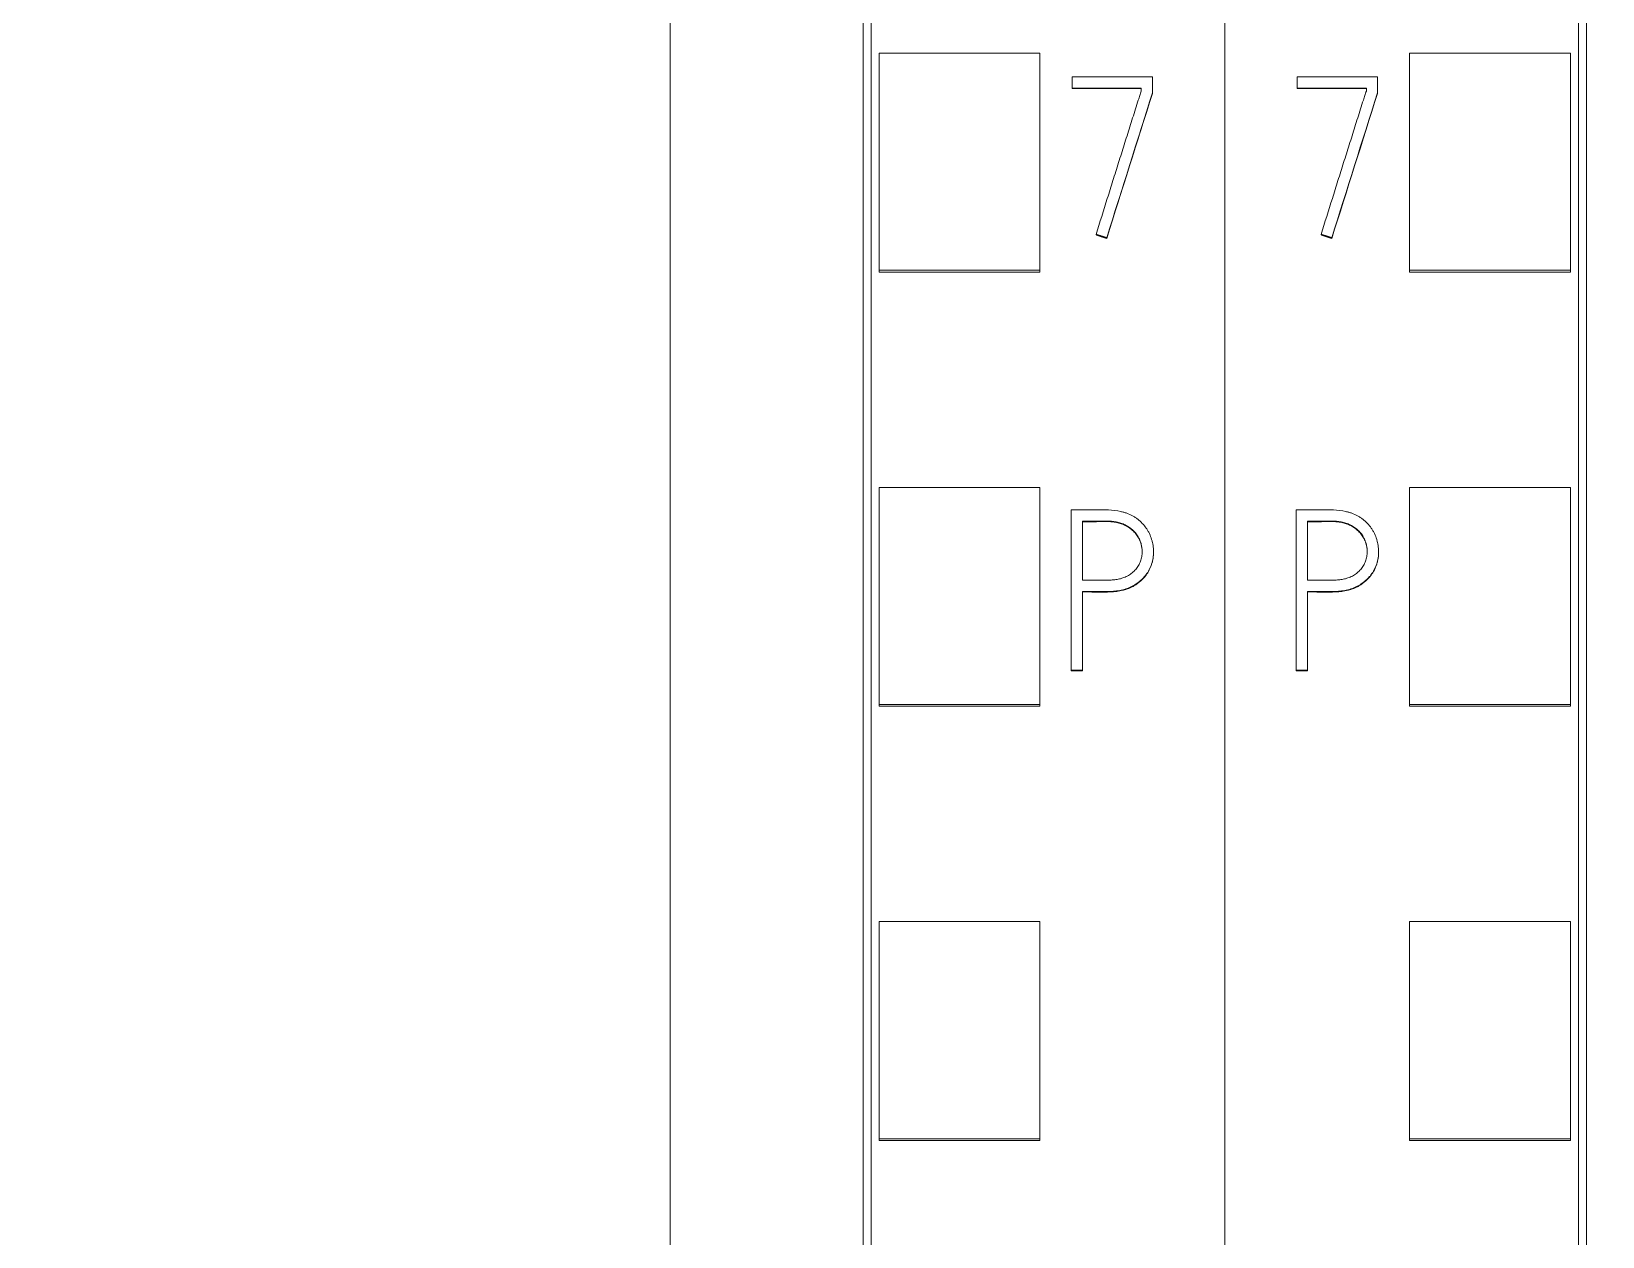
# Model space of a CAD drawing. Header units: millimetres. Extents: x 1359 to 3577, y 1336 to 3557.
# Drawn here: x 2821.32 to 2840.87, y 3261.64 to 3276.63 of the extents above; entities that cross this region are included whole.
import ezdxf

# ---------------------------------------------------------------- set-up
doc = ezdxf.new("R2010")
doc.units = ezdxf.units.MM
doc.set_wipeout_variables(frame=1)
doc.layers.add('000-PI-Oprema', color=30, linetype='Continuous', lineweight=5)

msp = doc.modelspace()

# ---------------------------------------------------------------- wipeouts: each hides what was drawn before it
msp.add_wipeout([(2801.371, 3330.083), (2836.171, 3330.083), (2836.171, 3183.083), (2801.371, 3183.083)])

# ---------------------------------------------------------------- next in the draw order: linework, layer by layer
at = {"layer": '000-PI-Oprema', "color": 0, "linetype": 'ByBlock', "lineweight": 0}
for p, q in [((2836.171, 3317.763), (2836.171, 3204.345)), ((2831.771, 3206.668), (2831.771, 3315.483)), ((2831.871, 3273.655), (2831.871, 3276.357)), ((2831.871, 3276.357), (2833.871, 3276.357)), ((2833.871, 3273.655), (2833.871, 3276.357)), ((2834.272, 3275.922), (2834.272, 3276.063)), ((2834.272, 3276.063), (2835.271, 3276.063)), ((2835.271, 3276.063), (2835.271, 3275.862)), ((2834.272, 3275.922), (2834.272, 3275.916)), ((2835.132, 3275.922), (2834.272, 3275.922)), ((2834.272, 3275.916), (2835.132, 3275.916)), ((2835.132, 3275.884), (2835.132, 3275.922)), ((2835.271, 3275.862), (2835.271, 3275.855)), ((2834.569, 3274.102), (2834.569, 3274.096)), ((2834.702, 3274.058), (2834.702, 3274.052)), ((2831.871, 3273.632), (2831.871, 3273.655)), ((2831.871, 3273.655), (2833.871, 3273.655)), ((2831.871, 3273.632), (2833.871, 3273.632)), ((2833.871, 3273.632), (2833.871, 3273.655)), ((2831.871, 3268.253), (2831.871, 3270.955)), ((2831.871, 3270.955), (2833.871, 3270.955)), ((2833.871, 3268.253), (2833.871, 3270.955)), ((2834.258, 3270.675), (2834.258, 3268.68)), ((2834.4, 3269.801), (2834.4, 3270.534)), ((2835.284, 3270.149), (2835.284, 3270.155)), ((2834.4, 3268.68), (2834.4, 3269.66)), ((2834.258, 3268.68), (2834.4, 3268.68)), ((2834.258, 3268.68), (2834.258, 3268.674)), ((2834.4, 3268.674), (2834.258, 3268.674)), ((2834.4, 3268.68), (2834.4, 3268.674)), ((2831.871, 3268.232), (2831.871, 3268.253)), ((2831.871, 3268.253), (2833.871, 3268.253)), ((2833.871, 3268.232), (2833.871, 3268.253)), ((2831.871, 3268.232), (2833.871, 3268.232)), ((2831.871, 3262.852), (2831.871, 3265.554)), ((2831.871, 3265.554), (2833.871, 3265.554)), ((2833.871, 3262.852), (2833.871, 3265.554)), ((2831.871, 3262.852), (2833.871, 3262.852)), ((2831.871, 3262.832), (2831.871, 3262.852)), ((2831.871, 3262.832), (2833.871, 3262.832)), ((2833.871, 3262.832), (2833.871, 3262.852))]:
    msp.add_line(p, q, dxfattribs=at)
at = {"layer": '000-PI-Oprema', "color": 7, "linetype": 'Continuous', "lineweight": 13}
for centre, major_axis, ratio, start_param, end_param in [((2830.248, 3197.629), (314.869, 1003.042), 0.017776, 1.498303, 1.500106), ((2830.302, 3198.481), (313.115, 997.405), 0.01768, 1.498694, 1.500508)]:
    msp.add_ellipse(centre, major_axis=major_axis, ratio=ratio, start_param=start_param, end_param=end_param, dxfattribs=at)
at = {"layer": '000-PI-Oprema', "color": 0, "linetype": 'ByBlock', "lineweight": 0}
for points, knots in [([(2831.671, 3206.382), (2831.671, 3209.723), (2831.671, 3217.688), (2831.671, 3230.328), (2831.671, 3245.814), (2831.671, 3260.108), (2831.671, 3274.318), (2831.671, 3288.885), (2831.671, 3303.055), (2831.671, 3312.625), (2831.671, 3315.669)], [0, 0, 0, 0, 0.091483, 0.21812, 0.346206, 0.515858, 0.610111, 0.736264, 0.916066, 1, 1, 1, 1]), ([(2829.271, 3312.603), (2829.271, 3310.58), (2829.271, 3302.031), (2829.271, 3288.885), (2829.271, 3274.318), (2829.271, 3260.108), (2829.271, 3245.814), (2829.271, 3230.328), (2829.271, 3217.569), (2829.271, 3208.688), (2829.271, 3204.43), (2829.271, 3203.633)], [0, 0, 0, 0, 0.055935, 0.236292, 0.362833, 0.457376, 0.627551, 0.756032, 0.883059, 0.978086, 1, 1, 1, 1]), ([(2834.569, 3274.102), (2834.616, 3274.251), (2834.662, 3274.399), (2834.733, 3274.622), (2834.756, 3274.696), (2834.802, 3274.845), (2834.825, 3274.919), (2834.861, 3275.031), (2834.873, 3275.068), (2834.896, 3275.142), (2834.908, 3275.179), (2834.943, 3275.29), (2834.966, 3275.365), (2835.013, 3275.513), (2835.036, 3275.587), (2835.072, 3275.699), (2835.083, 3275.736), (2835.101, 3275.791), (2835.107, 3275.81), (2835.116, 3275.838), (2835.119, 3275.847), (2835.125, 3275.865), (2835.128, 3275.875), (2835.132, 3275.884)], [0, 0, 0, 0, 0.25, 0.25, 0.375, 0.375, 0.5, 0.5, 0.5625, 0.5625, 0.625, 0.625, 0.75, 0.75, 0.875, 0.875, 0.9375, 0.9375, 0.96875, 0.96875, 0.984375, 0.984375, 1, 1, 1, 1]), ([(2834.4, 3269.66), (2834.451, 3269.66), (2834.503, 3269.66), (2834.606, 3269.659), (2834.658, 3269.658), (2834.735, 3269.66), (2834.761, 3269.661), (2834.8, 3269.664), (2834.812, 3269.666), (2834.838, 3269.669), (2834.851, 3269.671), (2834.889, 3269.678), (2834.915, 3269.684), (2834.964, 3269.7), (2834.988, 3269.71), (2835.023, 3269.727), (2835.034, 3269.733), (2835.056, 3269.746), (2835.067, 3269.753), (2835.099, 3269.775), (2835.119, 3269.792), (2835.147, 3269.818), (2835.156, 3269.828), (2835.174, 3269.847), (2835.182, 3269.857), (2835.205, 3269.887), (2835.219, 3269.909), (2835.237, 3269.943), (2835.242, 3269.955), (2835.252, 3269.979), (2835.257, 3269.991), (2835.269, 3270.028), (2835.275, 3270.053), (2835.281, 3270.091), (2835.282, 3270.104), (2835.284, 3270.13), (2835.284, 3270.143), (2835.284, 3270.182), (2835.282, 3270.208), (2835.277, 3270.246), (2835.274, 3270.258), (2835.268, 3270.284), (2835.265, 3270.296), (2835.253, 3270.333), (2835.244, 3270.357), (2835.227, 3270.392), (2835.221, 3270.403), (2835.208, 3270.426), (2835.201, 3270.437), (2835.179, 3270.469), (2835.162, 3270.489), (2835.127, 3270.526), (2835.108, 3270.543), (2835.077, 3270.567), (2835.066, 3270.574), (2835.045, 3270.589), (2835.034, 3270.595), (2835, 3270.614), (2834.976, 3270.624), (2834.94, 3270.638), (2834.927, 3270.642), (2834.902, 3270.649), (2834.89, 3270.652), (2834.827, 3270.666), (2834.776, 3270.672), (2834.698, 3270.676), (2834.672, 3270.677), (2834.621, 3270.677), (2834.569, 3270.677), (2834.517, 3270.676), (2834.465, 3270.675), (2834.388, 3270.675), (2834.31, 3270.675), (2834.258, 3270.675)], [0, 0, 0, 0, 0.0625, 0.0625, 0.125, 0.125, 0.15625, 0.15625, 0.171875, 0.171875, 0.1875, 0.1875, 0.21875, 0.21875, 0.25, 0.25, 0.265625, 0.265625, 0.28125, 0.28125, 0.3125, 0.3125, 0.328125, 0.328125, 0.34375, 0.34375, 0.375, 0.375, 0.390625, 0.390625, 0.40625, 0.40625, 0.4375, 0.4375, 0.453125, 0.453125, 0.46875, 0.46875, 0.5, 0.5, 0.515625, 0.515625, 0.53125, 0.53125, 0.5625, 0.5625, 0.578125, 0.578125, 0.59375, 0.59375, 0.625, 0.625, 0.65625, 0.65625, 0.671875, 0.671875, 0.6875, 0.6875, 0.71875, 0.71875, 0.734375, 0.734375, 0.75, 0.75, 0.8125, 0.8125, 0.84375, 0.84375, 0.875, 0.90625, 0.90625, 0.9375, 1, 1, 1, 1]), ([(2834.4, 3270.534), (2834.438, 3270.535), (2834.477, 3270.534), (2834.535, 3270.534), (2834.554, 3270.534), (2834.593, 3270.535), (2834.613, 3270.535), (2834.671, 3270.537), (2834.709, 3270.537), (2834.767, 3270.533), (2834.787, 3270.531), (2834.825, 3270.525), (2834.844, 3270.52), (2834.873, 3270.512), (2834.882, 3270.509), (2834.901, 3270.502), (2834.91, 3270.498), (2834.937, 3270.486), (2834.954, 3270.476), (2834.98, 3270.46), (2834.988, 3270.454), (2835.004, 3270.442), (2835.012, 3270.436), (2835.034, 3270.417), (2835.048, 3270.403), (2835.067, 3270.38), (2835.073, 3270.372), (2835.084, 3270.356), (2835.089, 3270.347), (2835.104, 3270.321), (2835.112, 3270.303), (2835.123, 3270.276), (2835.126, 3270.266), (2835.131, 3270.247), (2835.134, 3270.237), (2835.14, 3270.208), (2835.142, 3270.188), (2835.143, 3270.159), (2835.143, 3270.149), (2835.142, 3270.129), (2835.141, 3270.119), (2835.137, 3270.089), (2835.133, 3270.07), (2835.124, 3270.042), (2835.121, 3270.033), (2835.113, 3270.014), (2835.109, 3270.005), (2835.095, 3269.979), (2835.084, 3269.962), (2835.066, 3269.939), (2835.059, 3269.931), (2835.046, 3269.917), (2835.039, 3269.91), (2835.016, 3269.89), (2835, 3269.878), (2834.975, 3269.862), (2834.967, 3269.857), (2834.949, 3269.848), (2834.94, 3269.843), (2834.912, 3269.832), (2834.894, 3269.825), (2834.865, 3269.817), (2834.855, 3269.815), (2834.836, 3269.811), (2834.826, 3269.809), (2834.796, 3269.805), (2834.776, 3269.804), (2834.737, 3269.801), (2834.717, 3269.801), (2834.677, 3269.8), (2834.637, 3269.8), (2834.598, 3269.801), (2834.558, 3269.801), (2834.538, 3269.801), (2834.479, 3269.801), (2834.439, 3269.801), (2834.4, 3269.801)], [0, 0, 0, 0, 0.0625, 0.0625, 0.09375, 0.09375, 0.125, 0.125, 0.1875, 0.1875, 0.21875, 0.21875, 0.25, 0.25, 0.265625, 0.265625, 0.28125, 0.28125, 0.3125, 0.3125, 0.328125, 0.328125, 0.34375, 0.34375, 0.375, 0.375, 0.390625, 0.390625, 0.40625, 0.40625, 0.4375, 0.4375, 0.453125, 0.453125, 0.46875, 0.46875, 0.5, 0.5, 0.515625, 0.515625, 0.53125, 0.53125, 0.5625, 0.5625, 0.578125, 0.578125, 0.59375, 0.59375, 0.625, 0.625, 0.640625, 0.640625, 0.65625, 0.65625, 0.6875, 0.6875, 0.703125, 0.703125, 0.71875, 0.71875, 0.75, 0.75, 0.765625, 0.765625, 0.78125, 0.78125, 0.8125, 0.8125, 0.84375, 0.84375, 0.875, 0.90625, 0.90625, 0.9375, 0.9375, 1, 1, 1, 1]), ([(2835.143, 3270.149), (2835.143, 3270.152), (2835.143, 3270.155), (2835.143, 3270.168), (2835.142, 3270.178), (2835.14, 3270.198), (2835.138, 3270.207), (2835.133, 3270.236), (2835.128, 3270.255), (2835.118, 3270.284), (2835.114, 3270.293), (2835.106, 3270.311), (2835.092, 3270.337), (2835.076, 3270.362), (2835.057, 3270.385), (2835.051, 3270.392), (2835.037, 3270.407), (2835.03, 3270.414), (2835.008, 3270.434), (2834.992, 3270.446), (2834.967, 3270.462), (2834.959, 3270.467), (2834.941, 3270.477), (2834.933, 3270.481), (2834.906, 3270.494), (2834.887, 3270.501), (2834.85, 3270.513), (2834.83, 3270.518), (2834.791, 3270.524), (2834.772, 3270.527), (2834.713, 3270.531), (2834.674, 3270.53), (2834.615, 3270.529), (2834.595, 3270.529), (2834.556, 3270.528), (2834.537, 3270.528), (2834.478, 3270.528), (2834.439, 3270.528), (2834.4, 3270.528)], [0, 0, 0, 0, 0.009533, 0.009533, 0.040485, 0.040485, 0.071437, 0.071437, 0.133342, 0.133342, 0.164294, 0.164294, 0.195246, 0.25715, 0.25715, 0.288102, 0.288102, 0.319054, 0.319054, 0.380958, 0.380958, 0.41191, 0.41191, 0.442862, 0.442862, 0.504767, 0.504767, 0.566671, 0.566671, 0.628575, 0.628575, 0.752383, 0.752383, 0.814287, 0.814287, 0.876192, 0.876192, 1, 1, 1, 1]), ([(2835.284, 3270.149), (2835.284, 3270.124), (2835.283, 3270.099), (2835.277, 3270.062), (2835.275, 3270.049), (2835.269, 3270.024), (2835.265, 3270.011), (2835.253, 3269.974), (2835.243, 3269.95), (2835.22, 3269.905), (2835.206, 3269.883), (2835.183, 3269.852), (2835.174, 3269.841), (2835.157, 3269.822), (2835.148, 3269.813), (2835.12, 3269.786), (2835.1, 3269.77), (2835.068, 3269.748), (2835.057, 3269.741), (2835.035, 3269.727), (2835.023, 3269.721), (2834.989, 3269.704), (2834.965, 3269.694), (2834.928, 3269.682), (2834.915, 3269.679), (2834.89, 3269.672), (2834.877, 3269.67), (2834.814, 3269.658), (2834.762, 3269.655), (2834.659, 3269.652), (2834.607, 3269.653), (2834.503, 3269.654), (2834.451, 3269.654), (2834.4, 3269.654)], [0, 0, 0, 0, 0.065171, 0.065171, 0.098558, 0.098558, 0.131944, 0.131944, 0.198718, 0.198718, 0.265491, 0.265491, 0.298878, 0.298878, 0.332265, 0.332265, 0.399038, 0.399038, 0.432425, 0.432425, 0.465812, 0.465812, 0.532585, 0.532585, 0.565972, 0.565972, 0.599359, 0.599359, 0.732906, 0.732906, 0.866453, 0.866453, 1, 1, 1, 1])]:
    msp.add_open_spline(points, degree=3, knots=knots, dxfattribs=at)
for points, weights in [([(2834.702, 3274.058), (2834.635, 3274.08), (2834.569, 3274.102)], [0.500000745071, 0.499999254929, 0.500000745071]), ([(2834.569, 3274.096), (2834.635, 3274.074), (2834.702, 3274.052)], [0.500000506384, 0.499999493616, 0.500000506384])]:
    msp.add_rational_spline(points, weights, degree=2, dxfattribs=at)

# ---------------------------------------------------------------- next in the draw order: wipeouts: each hides what was drawn before it
msp.add_wipeout([(2836.171, 3330.083), (2870.971, 3330.083), (2870.971, 3183.083), (2836.171, 3183.083)])

# ---------------------------------------------------------------- next in the draw order: linework, layer by layer
for p, q in [((2836.171, 3317.763), (2836.171, 3204.345)), ((2840.571, 3315.483), (2840.571, 3206.668)), ((2838.471, 3273.655), (2838.471, 3276.357)), ((2840.471, 3276.357), (2838.471, 3276.357)), ((2840.471, 3273.655), (2840.471, 3276.357)), ((2837.072, 3275.922), (2837.072, 3276.063)), ((2837.072, 3276.063), (2838.071, 3276.063)), ((2838.071, 3276.063), (2838.071, 3275.862)), ((2837.932, 3275.922), (2837.072, 3275.922)), ((2837.072, 3275.922), (2837.072, 3275.916)), ((2837.072, 3275.916), (2837.932, 3275.916)), ((2837.932, 3275.884), (2837.932, 3275.922)), ((2838.071, 3275.862), (2838.071, 3275.855)), ((2837.369, 3274.102), (2837.369, 3274.096)), ((2837.502, 3274.058), (2837.502, 3274.052)), ((2840.471, 3273.655), (2838.471, 3273.655)), ((2838.471, 3273.632), (2838.471, 3273.655)), ((2840.471, 3273.632), (2838.471, 3273.632)), ((2840.471, 3273.632), (2840.471, 3273.655)), ((2838.471, 3268.253), (2838.471, 3270.955)), ((2840.471, 3270.955), (2838.471, 3270.955)), ((2840.471, 3268.253), (2840.471, 3270.955)), ((2837.058, 3270.675), (2837.058, 3268.68)), ((2837.2, 3269.801), (2837.2, 3270.534)), ((2838.084, 3270.149), (2838.084, 3270.155)), ((2837.2, 3268.68), (2837.2, 3269.66)), ((2837.058, 3268.68), (2837.058, 3268.674)), ((2837.058, 3268.68), (2837.2, 3268.68)), ((2837.2, 3268.674), (2837.058, 3268.674)), ((2837.2, 3268.68), (2837.2, 3268.674)), ((2840.471, 3268.253), (2838.471, 3268.253)), ((2838.471, 3268.232), (2838.471, 3268.253)), ((2840.471, 3268.232), (2840.471, 3268.253)), ((2840.471, 3268.232), (2838.471, 3268.232)), ((2838.471, 3262.852), (2838.471, 3265.554)), ((2840.471, 3265.554), (2838.471, 3265.554)), ((2840.471, 3262.852), (2840.471, 3265.554)), ((2840.471, 3262.852), (2838.471, 3262.852)), ((2838.471, 3262.832), (2838.471, 3262.852)), ((2840.471, 3262.832), (2838.471, 3262.832)), ((2840.471, 3262.832), (2840.471, 3262.852))]:
    msp.add_line(p, q, dxfattribs=at)
at = {"layer": '000-PI-Oprema', "color": 7, "linetype": 'Continuous', "lineweight": 13}
for centre, major_axis, ratio, start_param, end_param in [((2833.082, 3198.184), (313.738, 999.409), 0.017713, 1.498557, 1.500366), ((2833.153, 3199.314), (311.41, 991.927), 0.017584, 1.499077, 1.5009)]:
    msp.add_ellipse(centre, major_axis=major_axis, ratio=ratio, start_param=start_param, end_param=end_param, dxfattribs=at)
at = {"layer": '000-PI-Oprema', "color": 0, "linetype": 'ByBlock', "lineweight": 0}
for points, knots in [([(2840.671, 3315.669), (2840.671, 3312.625), (2840.671, 3303.055), (2840.671, 3288.885), (2840.671, 3274.318), (2840.671, 3260.108), (2840.671, 3245.814), (2840.671, 3230.328), (2840.671, 3217.688), (2840.671, 3209.723), (2840.671, 3206.382)], [0, 0, 0, 0, 0.083934, 0.263736, 0.389889, 0.484142, 0.653794, 0.78188, 0.908517, 1, 1, 1, 1]), ([(2837.369, 3274.102), (2837.416, 3274.251), (2837.462, 3274.399), (2837.533, 3274.622), (2837.556, 3274.696), (2837.602, 3274.845), (2837.625, 3274.919), (2837.661, 3275.031), (2837.673, 3275.068), (2837.696, 3275.142), (2837.708, 3275.179), (2837.743, 3275.29), (2837.766, 3275.365), (2837.813, 3275.513), (2837.836, 3275.587), (2837.872, 3275.699), (2837.883, 3275.736), (2837.901, 3275.791), (2837.907, 3275.81), (2837.916, 3275.838), (2837.919, 3275.847), (2837.925, 3275.865), (2837.928, 3275.875), (2837.932, 3275.884)], [0, 0, 0, 0, 0.25, 0.25, 0.375, 0.375, 0.5, 0.5, 0.5625, 0.5625, 0.625, 0.625, 0.75, 0.75, 0.875, 0.875, 0.9375, 0.9375, 0.96875, 0.96875, 0.984375, 0.984375, 1, 1, 1, 1]), ([(2837.2, 3269.66), (2837.251, 3269.66), (2837.303, 3269.66), (2837.406, 3269.659), (2837.458, 3269.658), (2837.535, 3269.66), (2837.561, 3269.661), (2837.6, 3269.664), (2837.612, 3269.666), (2837.638, 3269.669), (2837.651, 3269.671), (2837.689, 3269.678), (2837.715, 3269.684), (2837.764, 3269.7), (2837.788, 3269.71), (2837.823, 3269.727), (2837.834, 3269.733), (2837.856, 3269.746), (2837.867, 3269.753), (2837.899, 3269.775), (2837.919, 3269.792), (2837.947, 3269.818), (2837.956, 3269.828), (2837.974, 3269.847), (2837.982, 3269.857), (2838.005, 3269.887), (2838.019, 3269.909), (2838.037, 3269.943), (2838.042, 3269.955), (2838.052, 3269.979), (2838.057, 3269.991), (2838.069, 3270.028), (2838.075, 3270.053), (2838.081, 3270.091), (2838.082, 3270.104), (2838.084, 3270.13), (2838.084, 3270.143), (2838.084, 3270.182), (2838.082, 3270.208), (2838.077, 3270.246), (2838.074, 3270.258), (2838.068, 3270.284), (2838.065, 3270.296), (2838.053, 3270.333), (2838.044, 3270.357), (2838.027, 3270.392), (2838.021, 3270.403), (2838.008, 3270.426), (2838.001, 3270.437), (2837.979, 3270.469), (2837.962, 3270.489), (2837.927, 3270.526), (2837.908, 3270.543), (2837.877, 3270.567), (2837.866, 3270.574), (2837.845, 3270.589), (2837.834, 3270.595), (2837.8, 3270.614), (2837.776, 3270.624), (2837.74, 3270.638), (2837.727, 3270.642), (2837.702, 3270.649), (2837.69, 3270.652), (2837.627, 3270.666), (2837.576, 3270.672), (2837.498, 3270.676), (2837.472, 3270.677), (2837.421, 3270.677), (2837.369, 3270.677), (2837.317, 3270.676), (2837.265, 3270.675), (2837.188, 3270.675), (2837.11, 3270.675), (2837.058, 3270.675)], [0, 0, 0, 0, 0.0625, 0.0625, 0.125, 0.125, 0.15625, 0.15625, 0.171875, 0.171875, 0.1875, 0.1875, 0.21875, 0.21875, 0.25, 0.25, 0.265625, 0.265625, 0.28125, 0.28125, 0.3125, 0.3125, 0.328125, 0.328125, 0.34375, 0.34375, 0.375, 0.375, 0.390625, 0.390625, 0.40625, 0.40625, 0.4375, 0.4375, 0.453125, 0.453125, 0.46875, 0.46875, 0.5, 0.5, 0.515625, 0.515625, 0.53125, 0.53125, 0.5625, 0.5625, 0.578125, 0.578125, 0.59375, 0.59375, 0.625, 0.625, 0.65625, 0.65625, 0.671875, 0.671875, 0.6875, 0.6875, 0.71875, 0.71875, 0.734375, 0.734375, 0.75, 0.75, 0.8125, 0.8125, 0.84375, 0.84375, 0.875, 0.90625, 0.90625, 0.9375, 1, 1, 1, 1]), ([(2837.2, 3270.534), (2837.238, 3270.535), (2837.277, 3270.534), (2837.335, 3270.534), (2837.354, 3270.534), (2837.393, 3270.535), (2837.413, 3270.535), (2837.471, 3270.537), (2837.509, 3270.537), (2837.567, 3270.533), (2837.587, 3270.531), (2837.625, 3270.525), (2837.644, 3270.52), (2837.673, 3270.512), (2837.682, 3270.509), (2837.701, 3270.502), (2837.71, 3270.498), (2837.737, 3270.486), (2837.754, 3270.476), (2837.78, 3270.46), (2837.788, 3270.454), (2837.804, 3270.442), (2837.812, 3270.436), (2837.834, 3270.417), (2837.848, 3270.403), (2837.867, 3270.38), (2837.873, 3270.372), (2837.884, 3270.356), (2837.889, 3270.347), (2837.904, 3270.321), (2837.912, 3270.303), (2837.923, 3270.276), (2837.926, 3270.266), (2837.931, 3270.247), (2837.934, 3270.237), (2837.94, 3270.208), (2837.942, 3270.188), (2837.943, 3270.159), (2837.943, 3270.149), (2837.942, 3270.129), (2837.941, 3270.119), (2837.937, 3270.089), (2837.933, 3270.07), (2837.924, 3270.042), (2837.921, 3270.033), (2837.913, 3270.014), (2837.909, 3270.005), (2837.895, 3269.979), (2837.884, 3269.962), (2837.866, 3269.939), (2837.859, 3269.931), (2837.846, 3269.917), (2837.839, 3269.91), (2837.816, 3269.89), (2837.8, 3269.878), (2837.775, 3269.862), (2837.767, 3269.857), (2837.749, 3269.848), (2837.74, 3269.843), (2837.712, 3269.832), (2837.694, 3269.825), (2837.665, 3269.817), (2837.655, 3269.815), (2837.636, 3269.811), (2837.626, 3269.809), (2837.596, 3269.805), (2837.576, 3269.804), (2837.537, 3269.801), (2837.517, 3269.801), (2837.477, 3269.8), (2837.437, 3269.8), (2837.398, 3269.801), (2837.358, 3269.801), (2837.338, 3269.801), (2837.279, 3269.801), (2837.239, 3269.801), (2837.2, 3269.801)], [0, 0, 0, 0, 0.0625, 0.0625, 0.09375, 0.09375, 0.125, 0.125, 0.1875, 0.1875, 0.21875, 0.21875, 0.25, 0.25, 0.265625, 0.265625, 0.28125, 0.28125, 0.3125, 0.3125, 0.328125, 0.328125, 0.34375, 0.34375, 0.375, 0.375, 0.390625, 0.390625, 0.40625, 0.40625, 0.4375, 0.4375, 0.453125, 0.453125, 0.46875, 0.46875, 0.5, 0.5, 0.515625, 0.515625, 0.53125, 0.53125, 0.5625, 0.5625, 0.578125, 0.578125, 0.59375, 0.59375, 0.625, 0.625, 0.640625, 0.640625, 0.65625, 0.65625, 0.6875, 0.6875, 0.703125, 0.703125, 0.71875, 0.71875, 0.75, 0.75, 0.765625, 0.765625, 0.78125, 0.78125, 0.8125, 0.8125, 0.84375, 0.84375, 0.875, 0.90625, 0.90625, 0.9375, 0.9375, 1, 1, 1, 1]), ([(2837.943, 3270.149), (2837.943, 3270.152), (2837.943, 3270.155), (2837.943, 3270.168), (2837.942, 3270.178), (2837.94, 3270.198), (2837.938, 3270.207), (2837.933, 3270.236), (2837.928, 3270.255), (2837.918, 3270.284), (2837.914, 3270.293), (2837.906, 3270.311), (2837.892, 3270.337), (2837.876, 3270.362), (2837.857, 3270.385), (2837.851, 3270.392), (2837.837, 3270.407), (2837.83, 3270.414), (2837.808, 3270.434), (2837.792, 3270.446), (2837.767, 3270.462), (2837.759, 3270.467), (2837.741, 3270.477), (2837.733, 3270.481), (2837.706, 3270.494), (2837.687, 3270.501), (2837.65, 3270.513), (2837.63, 3270.518), (2837.591, 3270.524), (2837.572, 3270.527), (2837.513, 3270.531), (2837.474, 3270.53), (2837.415, 3270.529), (2837.395, 3270.529), (2837.356, 3270.528), (2837.337, 3270.528), (2837.278, 3270.528), (2837.239, 3270.528), (2837.2, 3270.528)], [0, 0, 0, 0, 0.009533, 0.009533, 0.040485, 0.040485, 0.071437, 0.071437, 0.133342, 0.133342, 0.164294, 0.164294, 0.195246, 0.25715, 0.25715, 0.288102, 0.288102, 0.319054, 0.319054, 0.380958, 0.380958, 0.41191, 0.41191, 0.442862, 0.442862, 0.504767, 0.504767, 0.566671, 0.566671, 0.628575, 0.628575, 0.752383, 0.752383, 0.814287, 0.814287, 0.876192, 0.876192, 1, 1, 1, 1]), ([(2838.084, 3270.149), (2838.084, 3270.124), (2838.083, 3270.099), (2838.077, 3270.062), (2838.075, 3270.049), (2838.069, 3270.024), (2838.065, 3270.011), (2838.053, 3269.974), (2838.043, 3269.95), (2838.02, 3269.905), (2838.006, 3269.883), (2837.983, 3269.852), (2837.974, 3269.841), (2837.957, 3269.822), (2837.948, 3269.813), (2837.92, 3269.786), (2837.9, 3269.77), (2837.868, 3269.748), (2837.857, 3269.741), (2837.835, 3269.727), (2837.823, 3269.721), (2837.789, 3269.704), (2837.765, 3269.694), (2837.728, 3269.682), (2837.715, 3269.679), (2837.69, 3269.672), (2837.677, 3269.67), (2837.614, 3269.658), (2837.562, 3269.655), (2837.459, 3269.652), (2837.407, 3269.653), (2837.303, 3269.654), (2837.251, 3269.654), (2837.2, 3269.654)], [0, 0, 0, 0, 0.065171, 0.065171, 0.098558, 0.098558, 0.131944, 0.131944, 0.198718, 0.198718, 0.265491, 0.265491, 0.298878, 0.298878, 0.332265, 0.332265, 0.399038, 0.399038, 0.432425, 0.432425, 0.465812, 0.465812, 0.532585, 0.532585, 0.565972, 0.565972, 0.599359, 0.599359, 0.732906, 0.732906, 0.866453, 0.866453, 1, 1, 1, 1])]:
    msp.add_open_spline(points, degree=3, knots=knots, dxfattribs=at)
for points, weights in [([(2837.502, 3274.058), (2837.435, 3274.08), (2837.369, 3274.102)], [0.499999570966, 0.500000429034, 0.499999570966]), ([(2837.369, 3274.096), (2837.435, 3274.074), (2837.502, 3274.052)], [0.500000086338, 0.499999913662, 0.500000086338])]:
    msp.add_rational_spline(points, weights, degree=2, dxfattribs=at)

doc.saveas('drawing.dxf')
